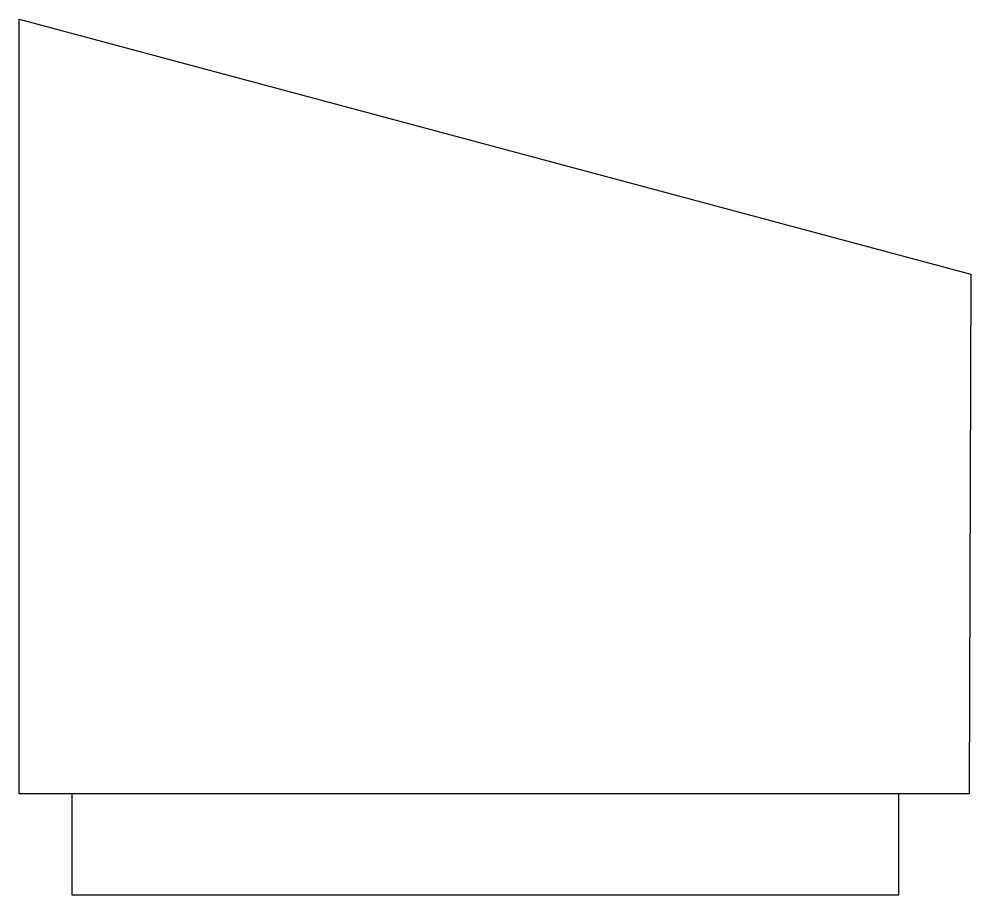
# Model space of a CAD drawing. Extents: x 0 to 0.687, y 0 to 0.632.
import ezdxf

# ---------------------------------------------------------------- set-up
doc = ezdxf.new("R2010")
doc.units = 0
doc.header["$LTSCALE"] = 2
doc.layers.get('0').update_dxf_attribs({"linetype": 'CONTINUOUS'})

msp = doc.modelspace()

# ---------------------------------------------------------------- linework, layer by layer
at = {"color": 7, "linetype": 'CONTINUOUS'}
for p, q in [((0, 0.63182), (0.68697, 0.44769)), ((0, 0.07304), (0, 0.63182)), ((0.68697, 0.44769), (0.68574, 0.07304)), ((0.68574, 0.07304), (0, 0.07304)), ((0.03811, 0.07304), (0.03811, 0)), ((0.63492, 0), (0.63492, 0.07304)), ((0.03811, 0), (0.63492, 0))]:
    msp.add_line(p, q, dxfattribs=at)

doc.saveas('drawing.dxf')
